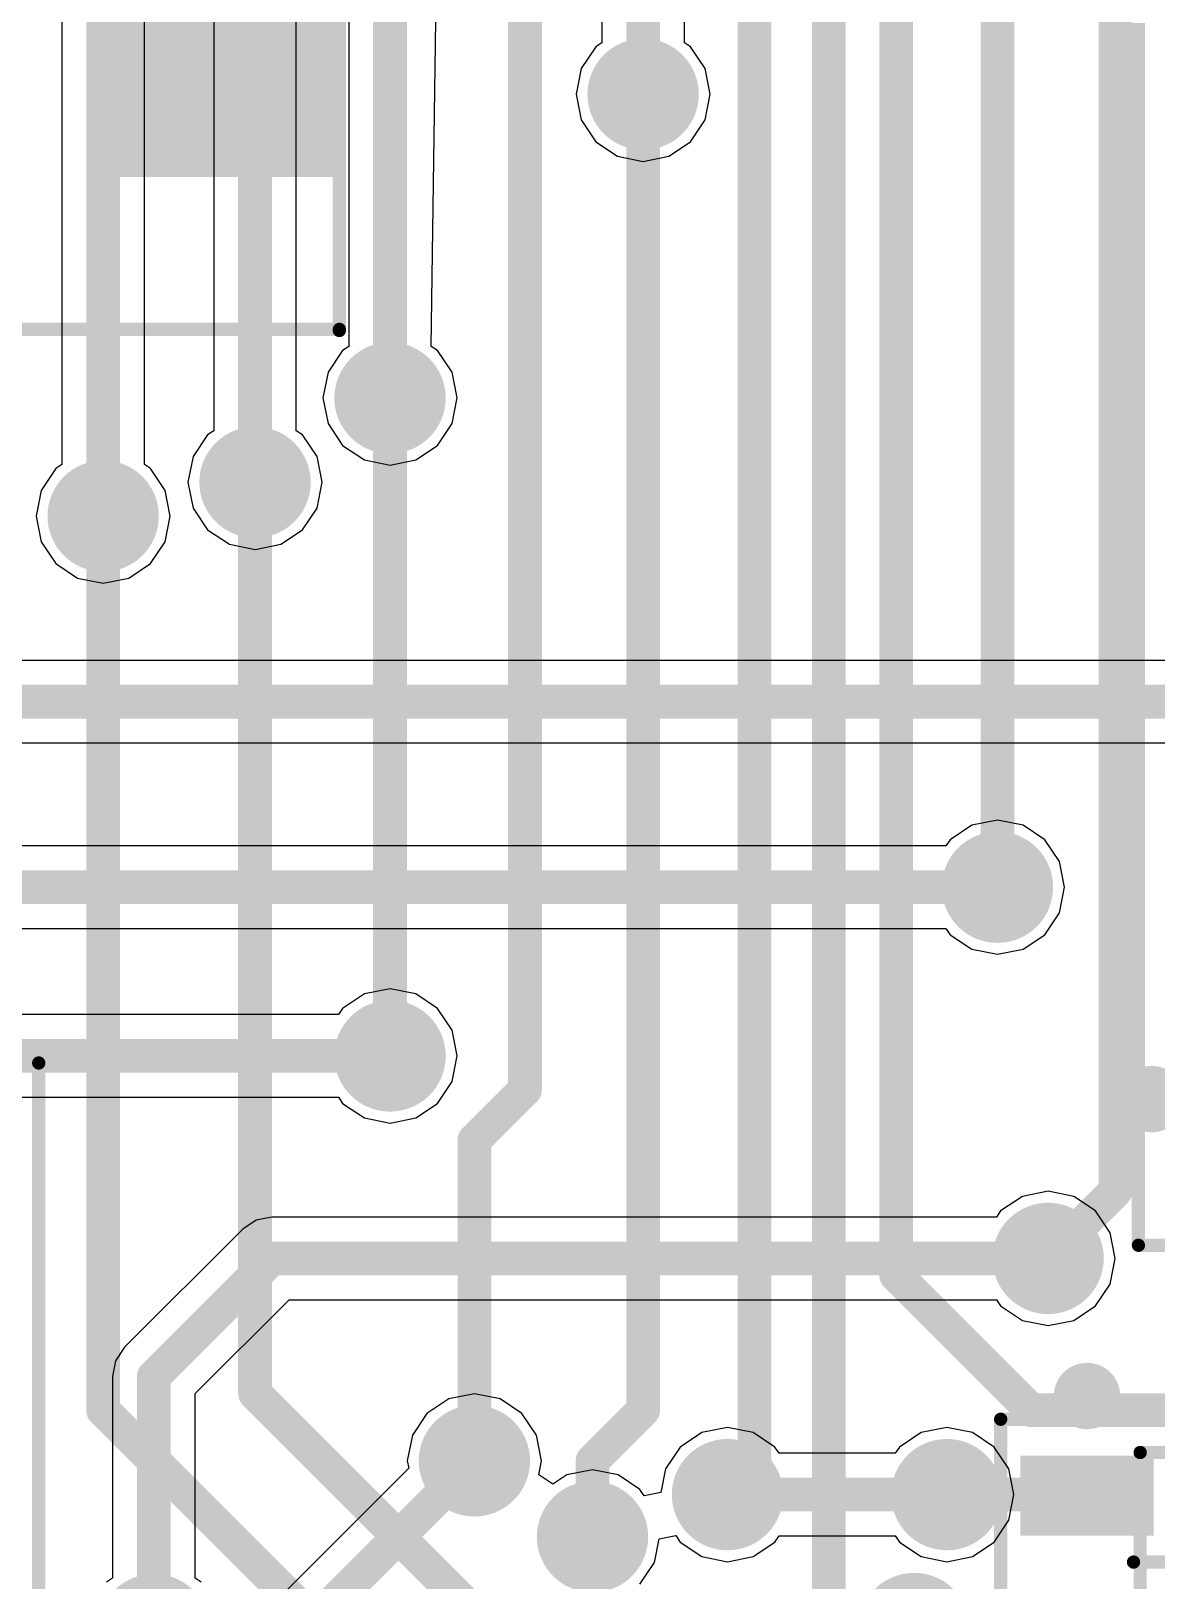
# Model space of a CAD drawing. Extents: x 6.31 to 9.67, y 3.49 to 7.65.
# Drawn here: x 7.4883 to 7.8217, y 4.3918 to 4.8508 of the extents above; entities that cross this region are included whole.
import ezdxf

# ---------------------------------------------------------------- set-up
doc = ezdxf.new("R2010")
doc.units = 0
for name, color, linetype in [('BOTTOMLAYER', 5, 'CONTINUOUS'), ('BOTTOMSOLDER', 6, 'CONTINUOUS'), ('MECHANICAL13', 56, 'CONTINUOUS'), ('MECHANICAL15', 56, 'CONTINUOUS'), ('MULTILAYER', 9, 'CONTINUOUS'), ('TOPLAYER', 1, 'CONTINUOUS'), ('TOPOVERLAY', 2, 'CONTINUOUS'), ('TOPPASTE', 8, 'CONTINUOUS'), ('TOPSOLDER', 216, 'CONTINUOUS')]:
    doc.layers.add(name, color=color, linetype=linetype)

msp = doc.modelspace()

# ---------------------------------------------------------------- linework, layer by layer
at = {"layer": 'BOTTOMLAYER'}
for p, q in [((7.58249, 5.05101), (7.58249, 4.75736)), ((7.54249, 5.04708), (7.54249, 4.73236)), ((7.49749, 5.04208), (7.49749, 4.72236)), ((7.56696, 4.73236), (7.56696, 5.04202)), ((7.52196, 4.72236), (7.52196, 5.03702)), ((7.68196, 4.84736), (7.68196, 4.90708)), ((7.60696, 4.75736), (7.60898, 4.89901)), ((7.65749, 4.88744), (7.65749, 4.84736)), ((7.65567, 4.84614), (7.65136, 4.83969)), ((7.65749, 4.84736), (7.65567, 4.84614)), ((7.68379, 4.84614), (7.68196, 4.84736)), ((7.6881, 4.83969), (7.68379, 4.84614)), ((7.65136, 4.83969), (7.64985, 4.83208)), ((7.68961, 4.83208), (7.6881, 4.83969)), ((7.64985, 4.83208), (7.65136, 4.82447)), ((7.6881, 4.82447), (7.68961, 4.83208)), ((7.65136, 4.82447), (7.65567, 4.81802)), ((7.68379, 4.81802), (7.6881, 4.82447)), ((7.65567, 4.81802), (7.66212, 4.81371)), ((7.67734, 4.81371), (7.68379, 4.81802)), ((7.66212, 4.81371), (7.66973, 4.8122)), ((7.66973, 4.8122), (7.67734, 4.81371)), ((7.58067, 4.75614), (7.57636, 4.74969)), ((7.58249, 4.75736), (7.58067, 4.75614)), ((7.60879, 4.75614), (7.60696, 4.75736)), ((7.6131, 4.74969), (7.60879, 4.75614)), ((7.57636, 4.74969), (7.57485, 4.74208)), ((7.61461, 4.74208), (7.6131, 4.74969)), ((7.57485, 4.74208), (7.57636, 4.73447)), ((7.6131, 4.73447), (7.61461, 4.74208)), ((7.57636, 4.73447), (7.58067, 4.72802)), ((7.60879, 4.72802), (7.6131, 4.73447)), ((7.54067, 4.73114), (7.53636, 4.72469)), ((7.54249, 4.73236), (7.54067, 4.73114)), ((7.56879, 4.73114), (7.56696, 4.73236)), ((7.5731, 4.72469), (7.56879, 4.73114)), ((7.53636, 4.72469), (7.53485, 4.71708)), ((7.57461, 4.71708), (7.5731, 4.72469)), ((7.58067, 4.72802), (7.58712, 4.72371)), ((7.60234, 4.72371), (7.60879, 4.72802)), ((7.49567, 4.72114), (7.49136, 4.71469)), ((7.49749, 4.72236), (7.49567, 4.72114)), ((7.52379, 4.72114), (7.52196, 4.72236)), ((7.5281, 4.71469), (7.52379, 4.72114)), ((7.58712, 4.72371), (7.59473, 4.7222)), ((7.59473, 4.7222), (7.60234, 4.72371)), ((7.53485, 4.71708), (7.53636, 4.70947)), ((7.5731, 4.70947), (7.57461, 4.71708)), ((7.49136, 4.71469), (7.48985, 4.70708)), ((7.52961, 4.70708), (7.5281, 4.71469)), ((7.48985, 4.70708), (7.49136, 4.69947)), ((7.5281, 4.69947), (7.52961, 4.70708)), ((7.53636, 4.70947), (7.54067, 4.70302)), ((7.56879, 4.70302), (7.5731, 4.70947)), ((7.54067, 4.70302), (7.54712, 4.69871)), ((7.56234, 4.69871), (7.56879, 4.70302)), ((7.49136, 4.69947), (7.49567, 4.69302)), ((7.52379, 4.69302), (7.5281, 4.69947)), ((7.54712, 4.69871), (7.55473, 4.6972)), ((7.55473, 4.6972), (7.56234, 4.69871)), ((7.49567, 4.69302), (7.50212, 4.68871)), ((7.51734, 4.68871), (7.52379, 4.69302)), ((7.50212, 4.68871), (7.50973, 4.6872)), ((7.50973, 4.6872), (7.51734, 4.68871)), ((7.94784, 4.66432), (7.2898, 4.66432)), ((7.28473, 4.63985), (8.10009, 4.63985)), ((7.76712, 4.61545), (7.76067, 4.61114)), ((7.77473, 4.61697), (7.76712, 4.61545)), ((7.78234, 4.61545), (7.77473, 4.61697)), ((7.78879, 4.61114), (7.78234, 4.61545)), ((7.75945, 4.60932), (7.0348, 4.60932)), ((7.76067, 4.61114), (7.75945, 4.60932)), ((7.7931, 4.60469), (7.78879, 4.61114)), ((7.79461, 4.59708), (7.7931, 4.60469)), ((7.7931, 4.58947), (7.79461, 4.59708)), ((7.78879, 4.58302), (7.7931, 4.58947)), ((7.02973, 4.58485), (7.75945, 4.58485)), ((7.75945, 4.58485), (7.76067, 4.58302)), ((7.76067, 4.58302), (7.76712, 4.57871)), ((7.78234, 4.57871), (7.78879, 4.58302)), ((7.76712, 4.57871), (7.77473, 4.5772)), ((7.77473, 4.5772), (7.78234, 4.57871)), ((7.58712, 4.56545), (7.58067, 4.56114)), ((7.59473, 4.56696), (7.58712, 4.56545)), ((7.60234, 4.56545), (7.59473, 4.56696)), ((7.60879, 4.56114), (7.60234, 4.56545)), ((7.57945, 4.55932), (7.34473, 4.55932)), ((7.58067, 4.56114), (7.57945, 4.55932)), ((7.6131, 4.55469), (7.60879, 4.56114)), ((7.61461, 4.54708), (7.6131, 4.55469)), ((7.6131, 4.53947), (7.61461, 4.54708)), ((7.60879, 4.53302), (7.6131, 4.53947)), ((7.3498, 4.53485), (7.57945, 4.53485)), ((7.57945, 4.53485), (7.58067, 4.53302)), ((7.58067, 4.53302), (7.58712, 4.52871)), ((7.60234, 4.52871), (7.60879, 4.53302)), ((7.58712, 4.52871), (7.59473, 4.5272)), ((7.59473, 4.5272), (7.60234, 4.52871)), ((7.78212, 4.50545), (7.77567, 4.50114)), ((7.78973, 4.50697), (7.78212, 4.50545)), ((7.79734, 4.50545), (7.78973, 4.50697)), ((7.80379, 4.50114), (7.79734, 4.50545)), ((7.55973, 4.49932), (7.55505, 4.49839)), ((7.77445, 4.49932), (7.55973, 4.49932)), ((7.77567, 4.50114), (7.77445, 4.49932)), ((7.8081, 4.49469), (7.80379, 4.50114)), ((7.55108, 4.49573), (7.51608, 4.46073)), ((7.55505, 4.49839), (7.55108, 4.49573)), ((7.80961, 4.48708), (7.8081, 4.49469)), ((7.8081, 4.47947), (7.80961, 4.48708)), ((7.80379, 4.47302), (7.8081, 4.47947)), ((7.53696, 4.44702), (7.5648, 4.47485)), ((7.5648, 4.47485), (7.77445, 4.47485)), ((7.77445, 4.47485), (7.77567, 4.47302)), ((7.77567, 4.47302), (7.78212, 4.46871)), ((7.79734, 4.46871), (7.80379, 4.47302)), ((7.78212, 4.46871), (7.78973, 4.4672)), ((7.78973, 4.4672), (7.79734, 4.46871)), ((7.51608, 4.46073), (7.51343, 4.45677)), ((7.51343, 4.45677), (7.51249, 4.45208)), ((7.51249, 4.45208), (7.51249, 4.39236)), ((7.53696, 4.39236), (7.53696, 4.44702)), ((7.61212, 4.44545), (7.60567, 4.44114)), ((7.61973, 4.44696), (7.61212, 4.44545)), ((7.62734, 4.44545), (7.61973, 4.44696)), ((7.63379, 4.44114), (7.62734, 4.44545)), ((7.60567, 4.44114), (7.60136, 4.43469)), ((7.6381, 4.43469), (7.63379, 4.44114)), ((7.60136, 4.43469), (7.59985, 4.42708)), ((7.63961, 4.42708), (7.6381, 4.43469)), ((7.68712, 4.43545), (7.68067, 4.43114)), ((7.69473, 4.43696), (7.68712, 4.43545)), ((7.70234, 4.43545), (7.69473, 4.43696)), ((7.70879, 4.43114), (7.70234, 4.43545)), ((7.75212, 4.43545), (7.74567, 4.43114)), ((7.75973, 4.43696), (7.75212, 4.43545)), ((7.76734, 4.43545), (7.75973, 4.43696)), ((7.77379, 4.43114), (7.76734, 4.43545)), ((7.68067, 4.43114), (7.67636, 4.42469)), ((7.71001, 4.42932), (7.70879, 4.43114)), ((7.74567, 4.43114), (7.74445, 4.42932)), ((7.7781, 4.42469), (7.77379, 4.43114)), ((7.59985, 4.42708), (7.60027, 4.42493)), ((7.63879, 4.42294), (7.63961, 4.42708)), ((7.74445, 4.42932), (7.71001, 4.42932)), ((7.60027, 4.42493), (7.54876, 4.37342)), ((7.64294, 4.42016), (7.63879, 4.42294)), ((7.64712, 4.42295), (7.64294, 4.42016)), ((7.65473, 4.42446), (7.64712, 4.42295)), ((7.66234, 4.42295), (7.65473, 4.42446)), ((7.66879, 4.41864), (7.66234, 4.42295)), ((7.67636, 4.42469), (7.67497, 4.4177)), ((7.77961, 4.41708), (7.7781, 4.42469)), ((7.67007, 4.41673), (7.66879, 4.41864)), ((7.67497, 4.4177), (7.67007, 4.41673)), ((7.7781, 4.40947), (7.77961, 4.41708)), ((7.77379, 4.40302), (7.7781, 4.40947)), ((7.6731, 4.39697), (7.67449, 4.40396)), ((7.67449, 4.40396), (7.67939, 4.40494)), ((7.67939, 4.40494), (7.68067, 4.40302)), ((7.68067, 4.40302), (7.68712, 4.39871)), ((7.70234, 4.39871), (7.70879, 4.40302)), ((7.70879, 4.40302), (7.71001, 4.40485)), ((7.71001, 4.40485), (7.74445, 4.40485)), ((7.74445, 4.40485), (7.74567, 4.40302)), ((7.74567, 4.40302), (7.75212, 4.39871)), ((7.76734, 4.39871), (7.77379, 4.40302)), ((7.68712, 4.39871), (7.69473, 4.3972)), ((7.69473, 4.3972), (7.70234, 4.39871)), ((7.75212, 4.39871), (7.75973, 4.3972)), ((7.75973, 4.3972), (7.76734, 4.39871)), ((7.66879, 4.39052), (7.6731, 4.39697)), ((7.51249, 4.39236), (7.51067, 4.39114)), ((7.53879, 4.39114), (7.53696, 4.39236))]:
    msp.add_line(p, q, dxfattribs=at)
at = {"layer": 'BOTTOMLAYER', "const_width": 0.01}
for points in [[(7.59473, 4.74208), (7.59473, 5.05208)], [(7.55473, 4.71708), (7.55473, 5.04708)], [(7.50973, 4.70708), (7.50973, 5.04208)], [(7.66973, 4.83208), (7.66973, 4.90708)], [(7.28473, 4.65208), (8.12973, 4.65208)], [(7.02973, 4.59708), (7.77473, 4.59708)], [(7.34473, 4.54708), (7.59473, 4.54708)], [(7.52473, 4.45208), (7.55973, 4.48708)], [(7.55973, 4.48708), (7.78973, 4.48708)], [(7.52473, 4.37708), (7.52473, 4.45208)], [(7.54973, 4.35708), (7.61973, 4.42708)], [(7.69473, 4.41708), (7.75973, 4.41708)], [(7.65473, 4.38208), (7.65473, 4.40458)]]:
    msp.add_lwpolyline(points, dxfattribs=at)
at = {"layer": 'BOTTOMLAYER'}
for points, const_width in [([(7.66348, 4.83208, 1), (7.67598, 4.83208, 1)], 0.0125), ([(7.66723, 4.83208, 1), (7.67223, 4.83208, 1)], 0.005), ([(7.58848, 4.74208, 1), (7.60098, 4.74208, 1)], 0.0125), ([(7.59223, 4.74208, 1), (7.59723, 4.74208, 1)], 0.005), ([(7.54848, 4.71708, 1), (7.56098, 4.71708, 1)], 0.0125), ([(7.50348, 4.70708, 1), (7.51598, 4.70708, 1)], 0.0125), ([(7.55223, 4.71708, 1), (7.55723, 4.71708, 1)], 0.005), ([(7.50723, 4.70708, 1), (7.51223, 4.70708, 1)], 0.005), ([(7.76848, 4.59708, 1), (7.78098, 4.59708, 1)], 0.0125), ([(7.77223, 4.59708, 1), (7.77723, 4.59708, 1)], 0.005), ([(7.58848, 4.54708, 1), (7.60098, 4.54708, 1)], 0.0125), ([(7.59223, 4.54708, 1), (7.59723, 4.54708, 1)], 0.005), ([(7.78348, 4.48708, 1), (7.79598, 4.48708, 1)], 0.0125), ([(7.55723, 4.48708, 1), (7.56223, 4.48708, 1)], 0.005), ([(7.55723, 4.48708, 1), (7.56223, 4.48708, 1)], 0.005), ([(7.78723, 4.48708, 1), (7.79223, 4.48708, 1)], 0.005), ([(7.52223, 4.45208, 1), (7.52723, 4.45208, 1)], 0.005), ([(7.52223, 4.45208, 1), (7.52723, 4.45208, 1)], 0.005), ([(7.61348, 4.42708, 1), (7.62598, 4.42708, 1)], 0.0125), ([(7.61723, 4.42708, 1), (7.62223, 4.42708, 1)], 0.005), ([(7.68848, 4.41708, 1), (7.70098, 4.41708, 1)], 0.0125), ([(7.75348, 4.41708, 1), (7.76598, 4.41708, 1)], 0.0125), ([(7.69223, 4.41708, 1), (7.69723, 4.41708, 1)], 0.005), ([(7.75723, 4.41708, 1), (7.76223, 4.41708, 1)], 0.005), ([(7.64848, 4.40458, 1), (7.66098, 4.40458, 1)], 0.0125), ([(7.65223, 4.40458, 1), (7.65723, 4.40458, 1)], 0.005)]:
    msp.add_lwpolyline(points, format="xyb", close=True, dxfattribs=dict(at, const_width=const_width))
at = {"layer": 'BOTTOMSOLDER', "const_width": 0.0165}
for points in [[(7.66148, 4.83208, 1), (7.67798, 4.83208, 1)], [(7.58648, 4.74208, 1), (7.60298, 4.74208, 1)], [(7.54648, 4.71708, 1), (7.56298, 4.71708, 1)], [(7.50148, 4.70708, 1), (7.51798, 4.70708, 1)], [(7.76648, 4.59708, 1), (7.78298, 4.59708, 1)], [(7.58648, 4.54708, 1), (7.60298, 4.54708, 1)], [(7.78148, 4.48708, 1), (7.79798, 4.48708, 1)], [(7.61148, 4.42708, 1), (7.62798, 4.42708, 1)], [(7.68648, 4.41708, 1), (7.70298, 4.41708, 1)], [(7.75148, 4.41708, 1), (7.76798, 4.41708, 1)], [(7.64648, 4.40458, 1), (7.66298, 4.40458, 1)], [(7.51648, 4.37708, 1), (7.53298, 4.37708, 1)], [(7.74179, 4.3774, 1), (7.75829, 4.3774, 1)]]:
    msp.add_lwpolyline(points, format="xyb", close=True, dxfattribs=at)
at = {"layer": 'MECHANICAL13', "const_width": 0.00394}
for points in [[(7.81701, 4.3646), (7.81701, 4.42956)], [(7.81701, 4.42956), (7.85245, 4.42956)]]:
    msp.add_lwpolyline(points, dxfattribs=at)
at = {"layer": 'MECHANICAL13', "const_width": 0.00197}
msp.add_lwpolyline([(7.81603, 4.42956, 1), (7.818, 4.42956, 1)], format="xyb", close=True, dxfattribs=at)
msp.add_lwpolyline([(7.81603, 4.42956, 1), (7.818, 4.42956, 1)], format="xyb", close=True, dxfattribs=at)
at = {"layer": 'MECHANICAL15', "const_width": 0.00394}
for points in [[(7.8165, 4.49098), (7.8165, 4.85319)], [(7.8165, 4.49098), (8.16296, 4.49098)], [(7.77567, 4.35476), (7.77567, 4.43941)], [(7.77567, 4.43941), (7.89378, 4.43941)], [(7.81504, 4.39708), (7.85441, 4.39708)]]:
    msp.add_lwpolyline(points, dxfattribs=at)
at = {"layer": 'MECHANICAL15', "const_width": 0.00197}
for points in [[(7.81552, 4.49098, 1), (7.81748, 4.49098, 1)], [(7.81552, 4.49098, 1), (7.81748, 4.49098, 1)], [(7.77469, 4.43941, 1), (7.77666, 4.43941, 1)], [(7.77469, 4.43941, 1), (7.77666, 4.43941, 1)], [(7.81406, 4.39708, 1), (7.81603, 4.39708, 1)]]:
    msp.add_lwpolyline(points, format="xyb", close=True, dxfattribs=at)
at = {"layer": 'MULTILAYER', "const_width": 0.0125}
for points in [[(7.66348, 4.83208, 1), (7.67598, 4.83208, 1)], [(7.58848, 4.74208, 1), (7.60098, 4.74208, 1)], [(7.54848, 4.71708, 1), (7.56098, 4.71708, 1)], [(7.50348, 4.70708, 1), (7.51598, 4.70708, 1)], [(7.76848, 4.59708, 1), (7.78098, 4.59708, 1)], [(7.58848, 4.54708, 1), (7.60098, 4.54708, 1)], [(7.78348, 4.48708, 1), (7.79598, 4.48708, 1)], [(7.61348, 4.42708, 1), (7.62598, 4.42708, 1)], [(7.68848, 4.41708, 1), (7.70098, 4.41708, 1)], [(7.75348, 4.41708, 1), (7.76598, 4.41708, 1)], [(7.64848, 4.40458, 1), (7.66098, 4.40458, 1)]]:
    msp.add_lwpolyline(points, format="xyb", close=True, dxfattribs=at)
at = {"layer": 'TOPLAYER', "const_width": 0.01}
for points in [[(7.70273, 4.42008), (7.70273, 5.02508)], [(7.72473, 4.35708), (7.72473, 5.01208)], [(7.74473, 4.48208), (7.74473, 4.99708)], [(7.77473, 4.59708), (7.77473, 4.97208)], [(7.80973, 4.50708), (7.80973, 4.97208)], [(7.63473, 4.53708), (7.63473, 4.89708)], [(7.66973, 4.44208), (7.66973, 4.83208)], [(7.59473, 4.74208), (7.59473, 4.74708)], [(7.59473, 4.54708), (7.59473, 4.74208)], [(7.55473, 4.44708), (7.55473, 4.71708)], [(7.50973, 4.44208), (7.50973, 4.70708)], [(7.61973, 4.52208), (7.63473, 4.53708)], [(7.61973, 4.42708), (7.61973, 4.52208)], [(7.78973, 4.48708), (7.80973, 4.50708)], [(7.74473, 4.48208), (7.78473, 4.44208)], [(7.55473, 4.44708), (7.62973, 4.37208)], [(7.50973, 4.44208), (7.59673, 4.35508)], [(7.65473, 4.42708), (7.66973, 4.44208)], [(7.78473, 4.44208), (7.86473, 4.44208)], [(7.65473, 4.40458), (7.65473, 4.42708)], [(7.69473, 4.41708), (7.69973, 4.41708)], [(7.69973, 4.41708), (7.70273, 4.42008)], [(7.75973, 4.41708), (7.80095, 4.41708)], [(7.80095, 4.41708), (7.80126, 4.41677)]]:
    msp.add_lwpolyline(points, dxfattribs=at)
at = {"layer": 'TOPLAYER'}
for points, const_width in [([(7.66348, 4.83208, 1), (7.67598, 4.83208, 1)], 0.0125), ([(7.66723, 4.83208, 1), (7.67223, 4.83208, 1)], 0.005), ([(7.58848, 4.74208, 1), (7.60098, 4.74208, 1)], 0.0125), ([(7.59223, 4.74708, 1), (7.59723, 4.74708, 1)], 0.005), ([(7.59223, 4.74208, 1), (7.59723, 4.74208, 1)], 0.005), ([(7.59223, 4.74208, 1), (7.59723, 4.74208, 1)], 0.005), ([(7.54848, 4.71708, 1), (7.56098, 4.71708, 1)], 0.0125), ([(7.50348, 4.70708, 1), (7.51598, 4.70708, 1)], 0.0125), ([(7.55223, 4.71708, 1), (7.55723, 4.71708, 1)], 0.005), ([(7.50723, 4.70708, 1), (7.51223, 4.70708, 1)], 0.005), ([(7.76848, 4.59708, 1), (7.78098, 4.59708, 1)], 0.0125), ([(7.77223, 4.59708, 1), (7.77723, 4.59708, 1)], 0.005), ([(7.58848, 4.54708, 1), (7.60098, 4.54708, 1)], 0.0125), ([(7.59223, 4.54708, 1), (7.59723, 4.54708, 1)], 0.005), ([(7.63223, 4.53708, 1), (7.63723, 4.53708, 1)], 0.005), ([(7.63223, 4.53708, 1), (7.63723, 4.53708, 1)], 0.005), ([(7.61723, 4.52208, 1), (7.62223, 4.52208, 1)], 0.005), ([(7.61723, 4.52208, 1), (7.62223, 4.52208, 1)], 0.005), ([(7.80723, 4.50708, 1), (7.81223, 4.50708, 1)], 0.005), ([(7.80723, 4.50708, 1), (7.81223, 4.50708, 1)], 0.005), ([(7.78348, 4.48708, 1), (7.79598, 4.48708, 1)], 0.0125), ([(7.78723, 4.48708, 1), (7.79223, 4.48708, 1)], 0.005), ([(7.74223, 4.48208, 1), (7.74723, 4.48208, 1)], 0.005), ([(7.74223, 4.48208, 1), (7.74723, 4.48208, 1)], 0.005), ([(7.55223, 4.44708, 1), (7.55723, 4.44708, 1)], 0.005), ([(7.55223, 4.44708, 1), (7.55723, 4.44708, 1)], 0.005), ([(7.50723, 4.44208, 1), (7.51223, 4.44208, 1)], 0.005), ([(7.50723, 4.44208, 1), (7.51223, 4.44208, 1)], 0.005), ([(7.66723, 4.44208, 1), (7.67223, 4.44208, 1)], 0.005), ([(7.66723, 4.44208, 1), (7.67223, 4.44208, 1)], 0.005), ([(7.78223, 4.44208, 1), (7.78723, 4.44208, 1)], 0.005), ([(7.78223, 4.44208, 1), (7.78723, 4.44208, 1)], 0.005), ([(7.61348, 4.42708, 1), (7.62598, 4.42708, 1)], 0.0125), ([(7.61723, 4.42708, 1), (7.62223, 4.42708, 1)], 0.005), ([(7.65223, 4.42708, 1), (7.65723, 4.42708, 1)], 0.005), ([(7.65223, 4.42708, 1), (7.65723, 4.42708, 1)], 0.005), ([(7.68848, 4.41708, 1), (7.70098, 4.41708, 1)], 0.0125), ([(7.75348, 4.41708, 1), (7.76598, 4.41708, 1)], 0.0125), ([(7.69223, 4.41708, 1), (7.69723, 4.41708, 1)], 0.005), ([(7.69723, 4.41708, 1), (7.70223, 4.41708, 1)], 0.005), ([(7.69723, 4.41708, 1), (7.70223, 4.41708, 1)], 0.005), ([(7.70023, 4.42008, 1), (7.70523, 4.42008, 1)], 0.005), ([(7.70023, 4.42008, 1), (7.70523, 4.42008, 1)], 0.005), ([(7.75723, 4.41708, 1), (7.76223, 4.41708, 1)], 0.005), ([(7.79845, 4.41708, 1), (7.80345, 4.41708, 1)], 0.005), ([(7.79845, 4.41708, 1), (7.80345, 4.41708, 1)], 0.005), ([(7.79876, 4.41677, 1), (7.80376, 4.41677, 1)], 0.005), ([(7.64848, 4.40458, 1), (7.66098, 4.40458, 1)], 0.0125), ([(7.65223, 4.40458, 1), (7.65723, 4.40458, 1)], 0.005)]:
    msp.add_lwpolyline(points, format="xyb", close=True, dxfattribs=dict(at, const_width=const_width))
for points in [[(7.51209, 4.81161), (7.57508, 4.81161), (7.51209, 4.92972), (7.57508, 4.92972)], [(7.81701, 4.40889), (7.81701, 4.42464), (7.78552, 4.40889), (7.78552, 4.42464)]]:
    msp.add_solid(points, dxfattribs=at)
at = {"layer": 'TOPOVERLAY', "const_width": 0.00394}
for points in [[(7.57973, 4.76208), (7.57973, 4.96909)], [(7.23973, 4.7624), (7.57973, 4.7624)], [(7.27882, 4.545), (7.49063, 4.545)], [(7.49063, 4.15917), (7.49063, 4.545)]]:
    msp.add_lwpolyline(points, dxfattribs=at)
at = {"layer": 'TOPOVERLAY'}
for points, const_width in [([(7.57874, 4.7624, 1), (7.58071, 4.7624, 1)], 0.00197), ([(7.57874, 4.76208, 1), (7.58071, 4.76208, 1)], 0.00197), ([(7.48965, 4.545, 1), (7.49162, 4.545, 1)], 0.00197), ([(7.48965, 4.545, 1), (7.49162, 4.545, 1)], 0.00197), ([(7.82536, 4.53429, 1), (7.81552, 4.53429, 1)], 0.00984), ([(7.81306, 4.53429, 1), (7.81798, 4.53429, 1)], 0.00492), ([(7.8229, 4.53429, 1), (7.82782, 4.53429, 1)], 0.00492), ([(7.80619, 4.4463, 1), (7.79634, 4.4463, 1)], 0.00984), ([(7.79388, 4.4463, 1), (7.7988, 4.4463, 1)], 0.00492), ([(7.80373, 4.4463, 1), (7.80865, 4.4463, 1)], 0.00492)]:
    msp.add_lwpolyline(points, format="xyb", close=True, dxfattribs=dict(at, const_width=const_width))
at = {"layer": 'TOPPASTE'}
for points in [[(7.51209, 4.81161), (7.57508, 4.81161), (7.51209, 4.92972), (7.57508, 4.92972)], [(7.81701, 4.40889), (7.81701, 4.42464), (7.78552, 4.40889), (7.78552, 4.42464)]]:
    msp.add_solid(points, dxfattribs=at)
at = {"layer": 'TOPSOLDER', "const_width": 0.0165}
for points in [[(7.66148, 4.83208, 1), (7.67798, 4.83208, 1)], [(7.58648, 4.74208, 1), (7.60298, 4.74208, 1)], [(7.54648, 4.71708, 1), (7.56298, 4.71708, 1)], [(7.50148, 4.70708, 1), (7.51798, 4.70708, 1)], [(7.76648, 4.59708, 1), (7.78298, 4.59708, 1)], [(7.58648, 4.54708, 1), (7.60298, 4.54708, 1)], [(7.78148, 4.48708, 1), (7.79798, 4.48708, 1)], [(7.61148, 4.42708, 1), (7.62798, 4.42708, 1)], [(7.68648, 4.41708, 1), (7.70298, 4.41708, 1)], [(7.75148, 4.41708, 1), (7.76798, 4.41708, 1)], [(7.64648, 4.40458, 1), (7.66298, 4.40458, 1)], [(7.51648, 4.37708, 1), (7.53298, 4.37708, 1)], [(7.74179, 4.3774, 1), (7.75829, 4.3774, 1)]]:
    msp.add_lwpolyline(points, format="xyb", close=True, dxfattribs=at)
at = {"layer": 'TOPSOLDER'}
for points in [[(7.50809, 4.80761), (7.57908, 4.80761), (7.50809, 4.93372), (7.57908, 4.93372)], [(7.82101, 4.40489), (7.82101, 4.42864), (7.78152, 4.40489), (7.78152, 4.42864)]]:
    msp.add_solid(points, dxfattribs=at)

doc.saveas('drawing.dxf')
